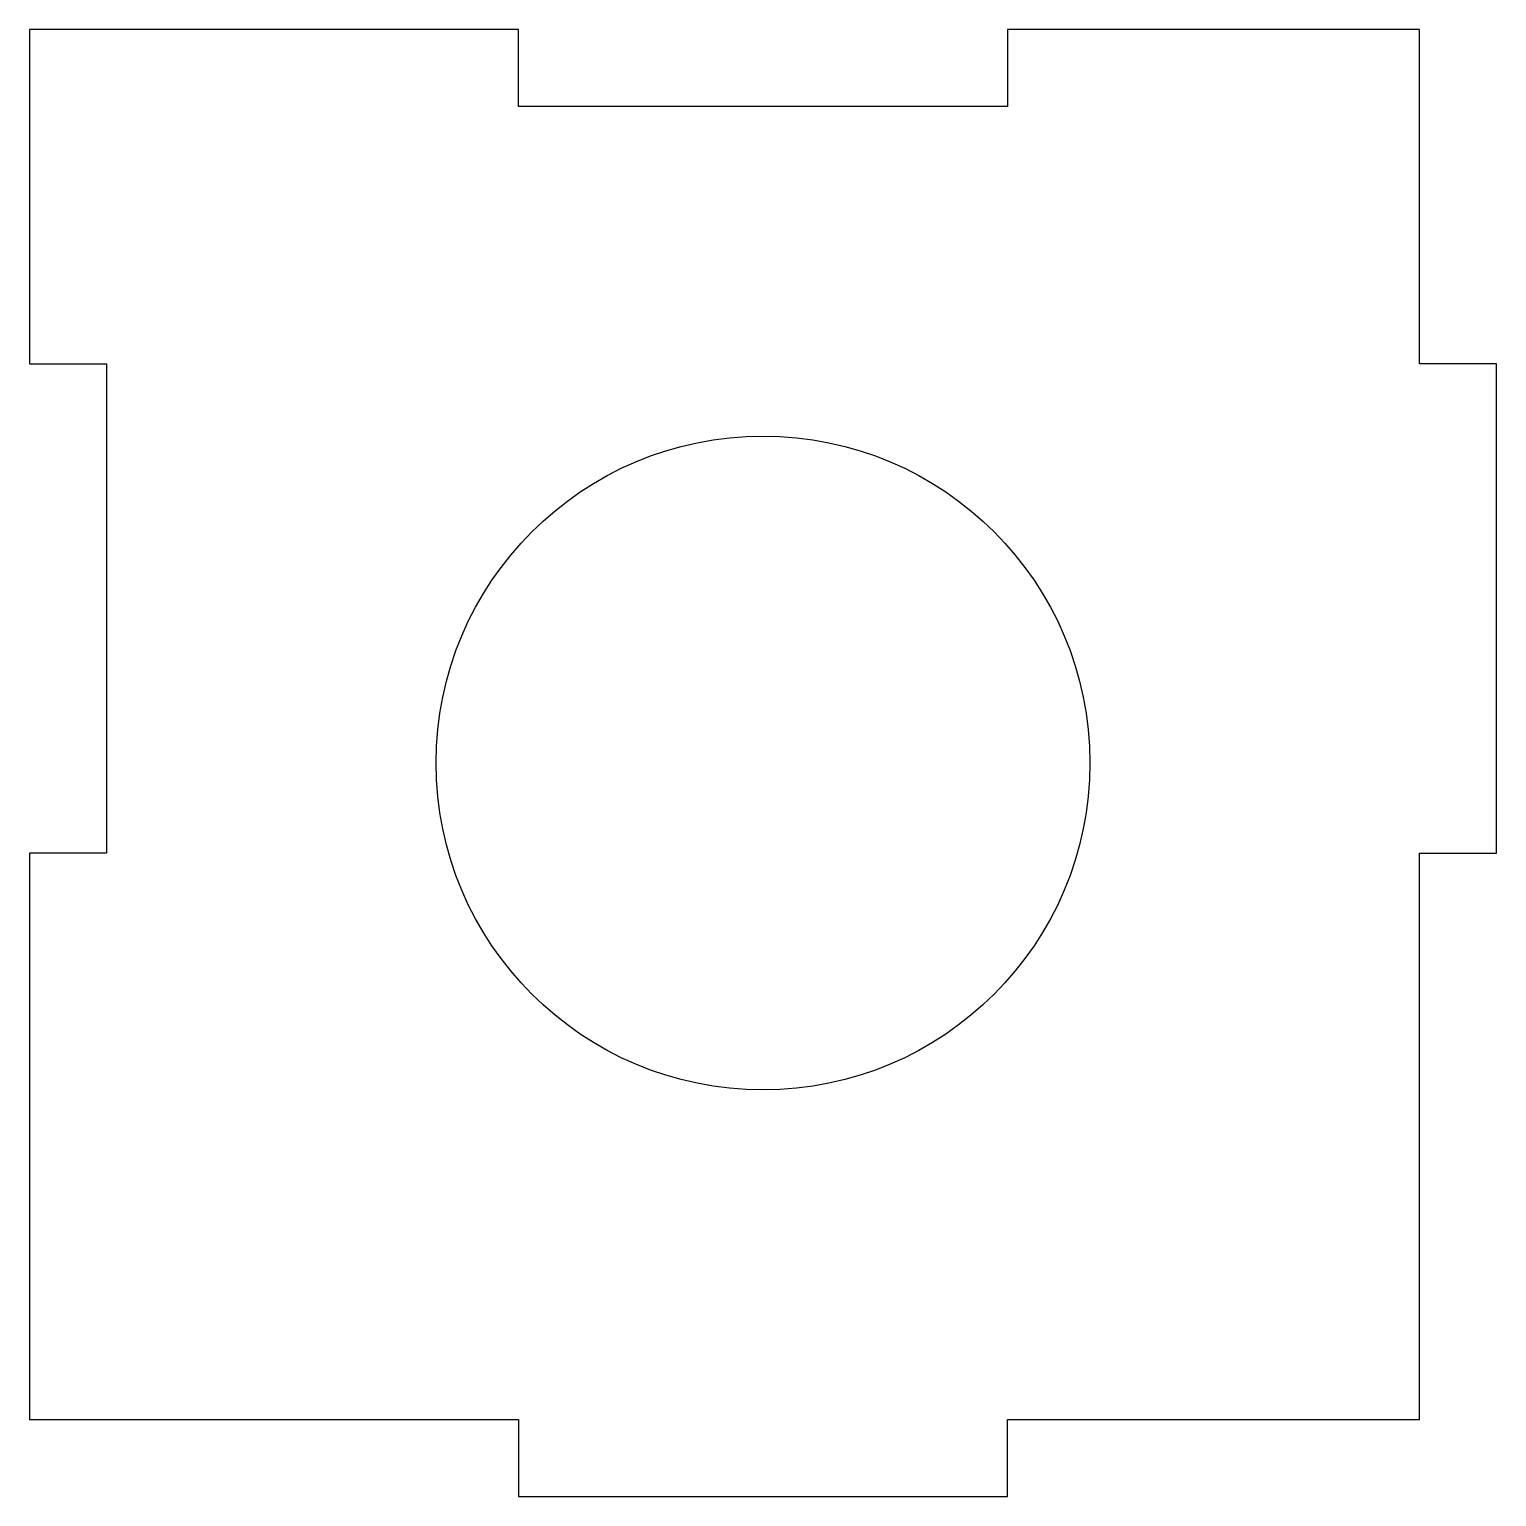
# Model space of a CAD drawing. Header units: millimetres. Extents: x -28.5 to 28.5, y -28.5 to 28.5.
import ezdxf

# ---------------------------------------------------------------- set-up
doc = ezdxf.new("R2010")
doc.units = ezdxf.units.MM

msp = doc.modelspace()

# ---------------------------------------------------------------- linework, layer by layer
msp.add_lwpolyline([(-25.5, -3.5), (-28.5, -3.5), (-28.5, -25.5), (-9.5, -25.5), (-9.5, -28.5), (9.5, -28.5), (9.5, -25.5), (25.5, -25.5), (25.5, -3.5), (28.5, -3.5), (28.5, 15.5), (25.5, 15.5), (25.5, 28.5), (9.5, 28.5), (9.5, 25.5), (-9.5, 25.5), (-9.5, 28.5), (-28.5, 28.5), (-28.5, 15.5), (-25.5, 15.5)], close=True)
msp.add_circle((0, 0), 12.7)

doc.saveas('drawing.dxf')
